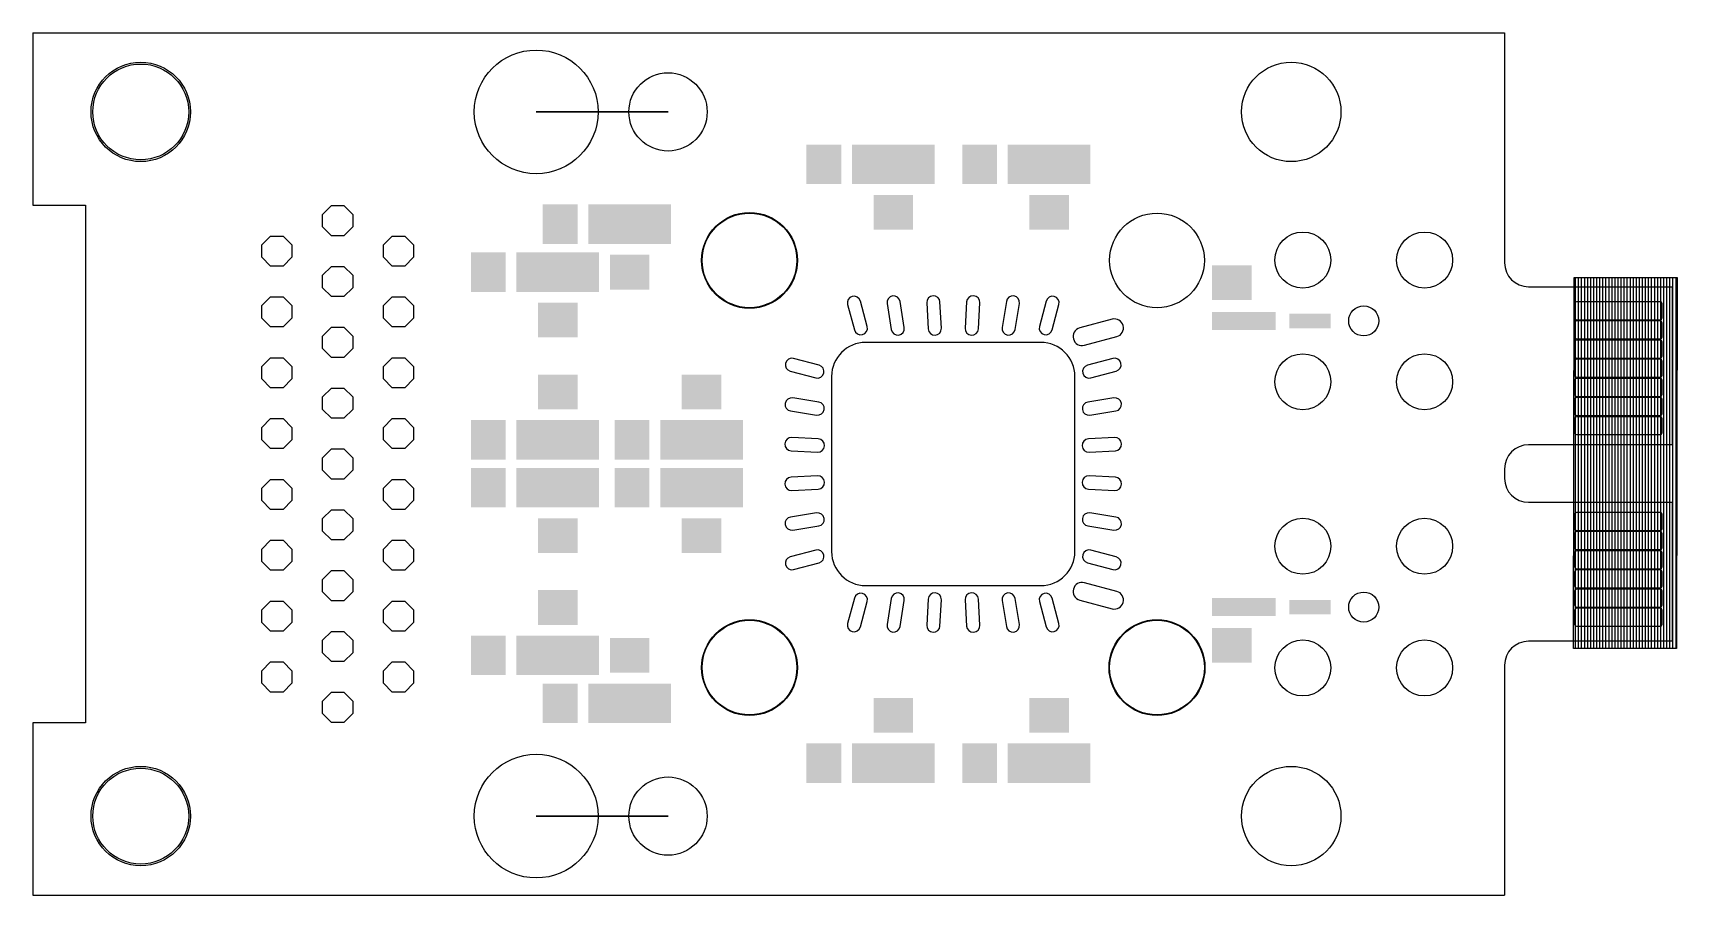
# Model space of a CAD drawing. Extents: x -38.4 to 30.2, y -18 to 18.
import ezdxf

# ---------------------------------------------------------------- set-up
doc = ezdxf.new("R2010")
doc.units = 0
doc.layers.add('20', color=7, linetype='CONTINUOUS')
doc.layers.add('29', color=2, linetype='CONTINUOUS')

# ---------------------------------------------------------------- blocks, each defined once
blk = doc.blocks.new('RECT')
blk.add_solid([(-0.5, -0.5), (0.5, -0.5), (-0.5, 0.5), (0.5, 0.5)])
blk = doc.blocks.new('RECT1624000X1624000R28')
blk.add_lwpolyline([(5.075, -3.654), (5.075, 3.654, 0.4142), (3.654, 5.075), (-3.654, 5.075, 0.4142), (-5.075, 3.654), (-5.075, -3.654, 0.4142), (-3.654, -5.075), (3.654, -5.075, 0.4142)], format="xyb", close=True)
blk = doc.blocks.new('RECT344000X120000R100')
blk.add_lwpolyline([(1.075, 0), (1.075, 0, 0.4142), (0.7, 0.375), (-0.7, 0.375, 0.4142), (-1.075, 0), (-1.075, 0, 0.4142), (-0.7, -0.375), (0.7, -0.375, 0.4142)], format="xyb", close=True)
blk = doc.blocks.new('RECT264000X88000R100')
blk.add_lwpolyline([(0.825, 0), (0.825, 0, 0.4142), (0.55, 0.275), (-0.55, 0.275, 0.4142), (-0.825, 0), (-0.825, 0, 0.4142), (-0.55, -0.275), (0.55, -0.275, 0.4142)], format="xyb", close=True)
blk = doc.blocks.new('OCTAGONP')
blk.add_lwpolyline([(-0.5, -0.2071), (-0.5, 0.2071), (-0.2071, 0.5), (0.2071, 0.5), (0.5, 0.2071), (0.5, -0.2071), (0.2071, -0.5), (-0.2071, -0.5)], close=True)
blk = doc.blocks.new('RECT120000X584000R20')
blk.add_lwpolyline([(0.375, -1.75), (0.375, 1.75, 0.4142), (0.3, 1.825), (-0.3, 1.825, 0.4142), (-0.375, 1.75), (-0.375, -1.75, 0.4142), (-0.3, -1.825), (0.3, -1.825, 0.4142)], format="xyb", close=True)
blk = doc.blocks.new('ROUNDP')
blk.add_circle((0, 0), 0.5)
blk = doc.blocks.new('ROUNDV')
blk.add_circle((0, 0), 0.5)

msp = doc.modelspace()

# ---------------------------------------------------------------- linework, layer by layer
at = {"layer": '20'}
for p, q in [((-38.4, 18), (-38.4, 10.8)), ((-38.4, 18), (23, 18)), ((23, 18), (23, 8.4)), ((-11.9, 14.7), (-17.4, 14.7)), ((-38.4, 10.8), (-36.2, 10.8)), ((-36.2, 10.8), (-36.2, -10.8)), ((24, 7.4), (30, 7.4)), ((30, 7.4), (30, 0.8)), ((30, 0.8), (24, 0.8)), ((23, -0.2), (23, -0.6)), ((24, -1.6), (30, -1.6)), ((30, -1.6), (30, -7.4)), ((30, -7.4), (24, -7.4)), ((23, -8.4), (23, -18)), ((-36.2, -10.8), (-38.4, -10.8)), ((-38.4, -10.8), (-38.4, -18)), ((-11.9, -14.7), (-17.4, -14.7)), ((-38.4, -18), (23, -18))]:
    msp.add_line(p, q, dxfattribs=at)
for centre, start, end in [((24, 8.4), 180, 270), ((24, -0.2), 90, 180), ((24, -0.6), 180, 270), ((24, -8.4), 90, 180)]:
    msp.add_arc(centre, 1, start, end, dxfattribs=at)
at = {"layer": '29'}
for p, q in [((-17.4, 14.7), (-11.9, 14.7)), ((25.875, -7.7), (25.9, 7.79)), ((25.9, 7.79), (30.2, 7.79)), ((25.949, 7.79), (25.949, -7.7)), ((26.076, 7.79), (26.076, -7.7)), ((26.203, 7.79), (26.203, -7.7)), ((26.33, 7.79), (26.33, -7.7)), ((26.457, 7.79), (26.457, -7.7)), ((26.584, 7.79), (26.584, -7.7)), ((26.711, 7.79), (26.711, -7.7)), ((26.838, 7.79), (26.838, -7.7)), ((26.965, 7.79), (26.965, -7.7)), ((27.092, 7.79), (27.092, -7.7)), ((27.219, 7.79), (27.219, -7.7)), ((27.346, 7.79), (27.346, -7.7)), ((27.473, 7.79), (27.473, -7.7)), ((27.6, 7.79), (27.6, -7.7)), ((27.727, 7.79), (27.727, -7.7)), ((27.854, 7.79), (27.854, -7.7)), ((27.981, 7.79), (27.981, -7.7)), ((28.108, 7.79), (28.108, -7.7)), ((28.235, 7.79), (28.235, -7.7)), ((28.362, 7.79), (28.362, -7.7)), ((28.489, 7.79), (28.489, -7.7)), ((28.616, 7.79), (28.616, -7.7)), ((28.743, 7.79), (28.743, -7.7)), ((28.87, 7.79), (28.87, -7.7)), ((28.997, 7.79), (28.997, -7.7)), ((29.124, 7.79), (29.124, -7.7)), ((29.251, 7.79), (29.251, -7.7)), ((29.378, 7.79), (29.378, -7.7)), ((29.505, 7.79), (29.505, -7.7)), ((29.632, 7.79), (29.632, -7.7)), ((29.759, 7.79), (29.759, -7.7)), ((29.886, 7.79), (29.886, -7.7)), ((30.013, 7.79), (30.013, -7.7)), ((30.14, 7.79), (30.14, -7.7)), ((30.2, 7.79), (30.175, -7.7)), ((30.175, -7.7), (25.875, -7.7)), ((-17.4, -14.7), (-11.9, -14.7))]:
    msp.add_line(p, q, dxfattribs=at)
for centre in [(-33.9, 14.7), (-8.5, 8.5), (-8.5, -8.5), (8.5, -8.5), (-33.9, -14.7)]:
    msp.add_circle(centre, 2, dxfattribs=at)

# ---------------------------------------------------------------- block references
for name, p, xscale, yscale in [('ROUNDV', (-17.4, 14.7), 5.166, 5.166), ('ROUNDV', (-33.9, 14.7), 4.15, 4.15), ('ROUNDV', (14.1, 14.7), 4.15, 4.15), ('ROUNDV', (-11.9, 14.7), 3.266, 3.266), ('RECT', (-5.4, 12.51), 1.45, 1.65), ('RECT', (-2.5, 12.51), 3.45, 1.65), ('RECT', (1.1, 12.51), 1.45, 1.65), ('RECT', (4, 12.51), 3.45, 1.65), ('RECT', (-16.4, 10.01), 1.45, 1.65), ('RECT', (-13.5, 10.01), 3.45, 1.65), ('ROUNDV', (-8.5, 8.5), 3.95, 3.95), ('ROUNDV', (8.5, 8.5), 3.95, 3.95), ('ROUNDP', (14.585, 8.515), 2.3344, 2.3344), ('ROUNDP', (19.665, 8.515), 2.3344, 2.3344), ('RECT', (-19.4, 8.01), 1.45, 1.65), ('RECT', (-16.5, 8.01), 3.45, 1.65), ('RECT', (12.125, 5.975), 2.65, 0.75), ('RECT', (14.88, 5.973), 1.72, 0.605), ('ROUNDV', (17.125, 5.975), 1.2564, 1.2564), ('ROUNDP', (14.585, 3.435), 2.3344, 2.3344), ('ROUNDP', (19.665, 3.435), 2.3344, 2.3344), ('RECT', (-19.4, 1.01), 1.45, 1.65), ('RECT', (-16.5, 1.01), 3.45, 1.65), ('RECT', (-13.4, 1.01), 1.45, 1.65), ('RECT', (-10.5, 1.01), 3.45, 1.65), ('RECT', (-19.4, -0.99), 1.45, 1.65), ('RECT', (-16.5, -0.99), 3.45, 1.65), ('RECT', (-13.4, -0.99), 1.45, 1.65), ('RECT', (-10.5, -0.99), 3.45, 1.65), ('ROUNDP', (14.585, -3.435), 2.3344, 2.3344), ('ROUNDP', (19.665, -3.435), 2.3344, 2.3344), ('ROUNDV', (17.125, -5.975), 1.2564, 1.2564), ('RECT', (12.125, -5.975), 2.65, 0.75), ('RECT', (14.885, -5.975), 1.72, 0.6), ('ROUNDV', (-8.5, -8.5), 3.95, 3.95), ('ROUNDV', (8.5, -8.5), 3.95, 3.95), ('RECT', (-19.4, -7.99), 1.45, 1.65), ('RECT', (-16.5, -7.99), 3.45, 1.65), ('ROUNDP', (14.585, -8.515), 2.3344, 2.3344), ('ROUNDP', (19.665, -8.515), 2.3344, 2.3344), ('RECT', (-16.4, -9.99), 1.45, 1.65), ('RECT', (-13.5, -9.99), 3.45, 1.65), ('ROUNDV', (-17.4, -14.7), 5.166, 5.166), ('RECT', (-5.4, -12.49), 1.45, 1.65), ('RECT', (-2.5, -12.49), 3.45, 1.65), ('RECT', (1.1, -12.49), 1.45, 1.65), ('RECT', (4, -12.49), 3.45, 1.65), ('ROUNDV', (-33.9, -14.7), 4.15, 4.15), ('ROUNDV', (14.1, -14.7), 4.15, 4.15), ('ROUNDV', (-11.9, -14.7), 3.266, 3.266)]:
    msp.add_blockref(name, p, dxfattribs=dict(at, xscale=xscale, yscale=yscale))
for name, p, xscale, yscale, rotation in [('RECT', (-2.5, 10.51), 1.45, 1.65, 90), ('RECT', (4, 10.51), 1.45, 1.65, 90), ('OCTAGONP', (-25.685, 10.16), 1.258, 1.258, 90), ('OCTAGONP', (-28.225, 8.89), 1.258, 1.258, 90), ('OCTAGONP', (-23.145, 8.89), 1.258, 1.258, 90), ('OCTAGONP', (-25.685, 7.62), 1.258, 1.258, 90), ('RECT', (-13.5, 8.01), 1.45, 1.65, 90), ('RECT', (11.625, 7.575), 1.65, 1.45, 180), ('OCTAGONP', (-28.225, 6.35), 1.258, 1.258, 90), ('OCTAGONP', (-23.145, 6.35), 1.258, 1.258, 90), ('RECT', (-16.5, 6.01), 1.45, 1.65, 90), ('OCTAGONP', (-25.685, 5.08), 1.258, 1.258, 90), ('OCTAGONP', (-28.225, 3.81), 1.258, 1.258, 90), ('OCTAGONP', (-23.145, 3.81), 1.258, 1.258, 90), ('RECT', (-16.5, 3.01), 1.45, 1.65, 90), ('RECT', (-10.5, 3.01), 1.45, 1.65, 90), ('OCTAGONP', (-25.685, 2.54), 1.258, 1.258, 90), ('OCTAGONP', (-28.225, 1.27), 1.258, 1.258, 90), ('OCTAGONP', (-23.145, 1.27), 1.258, 1.258, 90), ('OCTAGONP', (-25.685, 0), 1.258, 1.258, 90), ('OCTAGONP', (-28.225, -1.27), 1.258, 1.258, 90), ('OCTAGONP', (-23.145, -1.27), 1.258, 1.258, 90), ('OCTAGONP', (-25.685, -2.54), 1.258, 1.258, 90), ('RECT', (-16.5, -2.99), 1.45, 1.65, 90), ('RECT', (-10.5, -2.99), 1.45, 1.65, 90), ('OCTAGONP', (-28.225, -3.81), 1.258, 1.258, 90), ('OCTAGONP', (-23.145, -3.81), 1.258, 1.258, 90), ('OCTAGONP', (-25.685, -5.08), 1.258, 1.258, 90), ('RECT', (-16.5, -5.99), 1.45, 1.65, 90), ('OCTAGONP', (-28.225, -6.35), 1.258, 1.258, 90), ('OCTAGONP', (-23.145, -6.35), 1.258, 1.258, 90), ('RECT', (11.625, -7.575), 1.65, 1.45, 180), ('OCTAGONP', (-25.685, -7.62), 1.258, 1.258, 90), ('RECT', (-13.5, -7.99), 1.45, 1.65, 90), ('OCTAGONP', (-28.225, -8.89), 1.258, 1.258, 90), ('OCTAGONP', (-23.145, -8.89), 1.258, 1.258, 90), ('OCTAGONP', (-25.685, -10.16), 1.258, 1.258, 90), ('RECT', (-2.5, -10.49), 1.45, 1.65, 90), ('RECT', (4, -10.49), 1.45, 1.65, 90)]:
    msp.add_blockref(name, p, dxfattribs=dict(at, xscale=xscale, yscale=yscale, rotation=rotation))
for name, p, rotation in [('RECT264000X88000R100', (-4, 6.2), 105), ('RECT264000X88000R100', (-2.4, 6.2), 99), ('RECT264000X88000R100', (-0.8, 6.2), 93), ('RECT264000X88000R100', (0.8, 6.2), 267), ('RECT264000X88000R100', (2.4, 6.2), 81), ('RECT264000X88000R100', (4, 6.2), 75), ('RECT120000X584000R20', (27.75, 6.4), 270), ('RECT344000X120000R100', (6.05, 5.5), 15), ('RECT120000X584000R20', (27.75, 5.6), 270), ('RECT120000X584000R20', (27.75, 4.8), 270), ('RECT264000X88000R100', (-6.2, 4), 345), ('RECT264000X88000R100', (6.2, 4), 15), ('RECT120000X584000R20', (27.75, 4), 270), ('RECT120000X584000R20', (27.75, 3.2), 270), ('RECT264000X88000R100', (-6.2, 2.4), 351), ('RECT264000X88000R100', (6.2, 2.4), 9), ('RECT120000X584000R20', (27.75, 2.4), 270), ('RECT120000X584000R20', (27.75, 1.6), 270), ('RECT264000X88000R100', (-6.2, 0.8), 357), ('RECT264000X88000R100', (6.2, 0.8), 3), ('RECT264000X88000R100', (-6.2, -0.8), 3), ('RECT264000X88000R100', (6.2, -0.8), 357), ('RECT264000X88000R100', (-6.2, -2.4), 9), ('RECT264000X88000R100', (6.2, -2.4), 351), ('RECT120000X584000R20', (27.75, -2.4), 270), ('RECT120000X584000R20', (27.75, -3.2), 270), ('RECT264000X88000R100', (-6.2, -4), 15), ('RECT264000X88000R100', (6.2, -4), 345), ('RECT120000X584000R20', (27.75, -4), 270), ('RECT120000X584000R20', (27.75, -4.8), 270), ('RECT264000X88000R100', (-4, -6.2), 75), ('RECT264000X88000R100', (-2.4, -6.2), 81), ('RECT264000X88000R100', (-0.8, -6.2), 87), ('RECT264000X88000R100', (0.8, -6.2), 93), ('RECT264000X88000R100', (2.4, -6.2), 99), ('RECT264000X88000R100', (4, -6.2), 105), ('RECT344000X120000R100', (6.05, -5.5), 345), ('RECT120000X584000R20', (27.75, -5.6), 270), ('RECT120000X584000R20', (27.75, -6.4), 270)]:
    msp.add_blockref(name, p, dxfattribs=dict(at, rotation=rotation))
msp.add_blockref('RECT1624000X1624000R28', (0, 0), dxfattribs=at)

doc.saveas('drawing.dxf')
